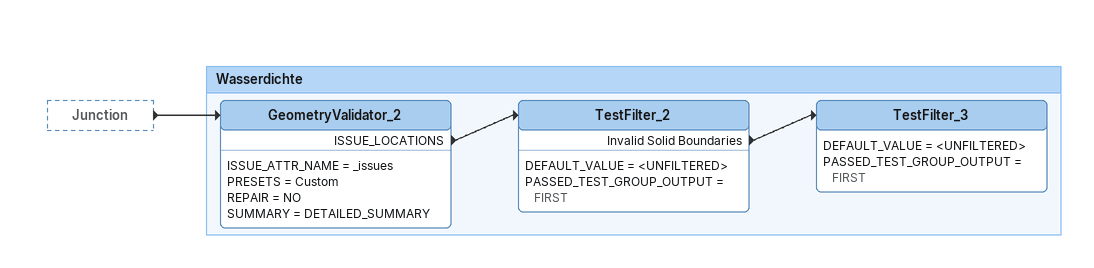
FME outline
Junction [outside]
    -> GeometryValidator_2

Bookmark: Wasserdichte
GeometryValidator_2
    ISSUE_ATTR_NAME = _issues
    PRESETS = Custom
    REPAIR = NO
    SUMMARY = DETAILED_SUMMARY
    ISSUE_LOCATIONS -> TestFilter_2
TestFilter_2
    DEFAULT_VALUE = <UNFILTERED>
    PASSED_TEST_GROUP_OUTPUT = FIRST
    Invalid Solid Boundaries -> TestFilter_3
TestFilter_3
    DEFAULT_VALUE = <UNFILTERED>
    PASSED_TEST_GROUP_OUTPUT = FIRST
